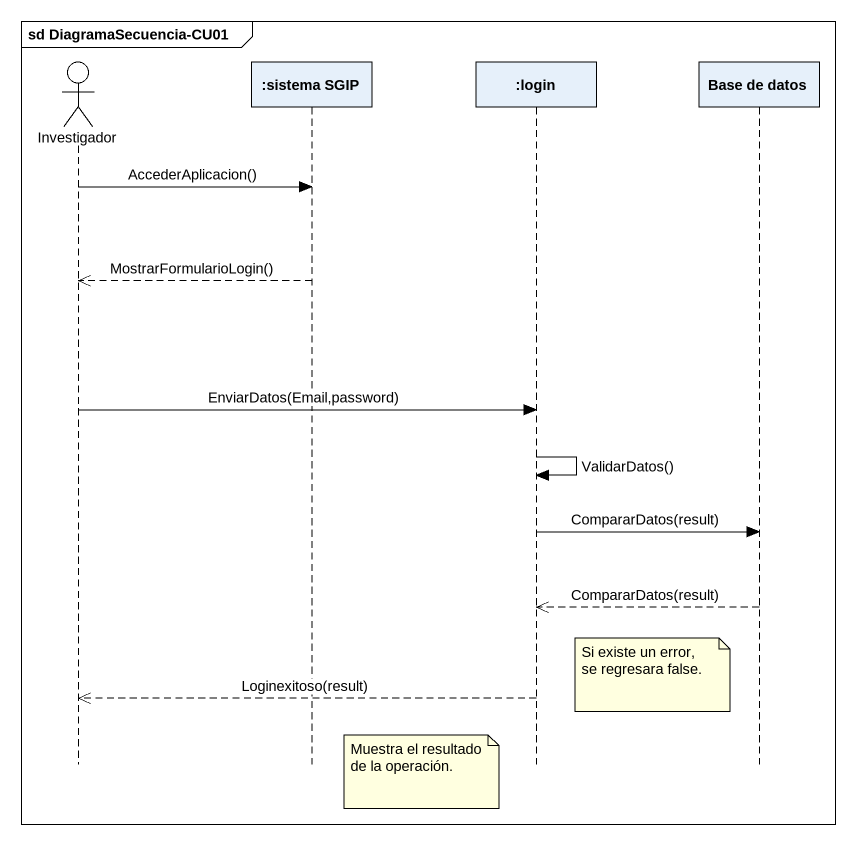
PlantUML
@startuml
mainframe sd DiagramaSecuencia-CU01
hide footbox
actor Investigador
participant ":sistema SGIP" as sistema_SGIP
participant ":login" as login
participant "Base de datos" as Base_de_datos

Investigador -> sistema_SGIP : AccederAplicacion()
sistema_SGIP -->> Investigador : MostrarFormularioLogin()
Investigador -> login : EnviarDatos(Email,password)
login -> login : ValidarDatos()
login -> Base_de_datos : CompararDatos(result)
Base_de_datos -->> login : CompararDatos(result)
note left of Base_de_datos : Si existe un error, se regresara false.
login -->> Investigador : Loginexitoso(result)
note right of sistema_SGIP : Muestra el resultado de la operación.
@enduml
